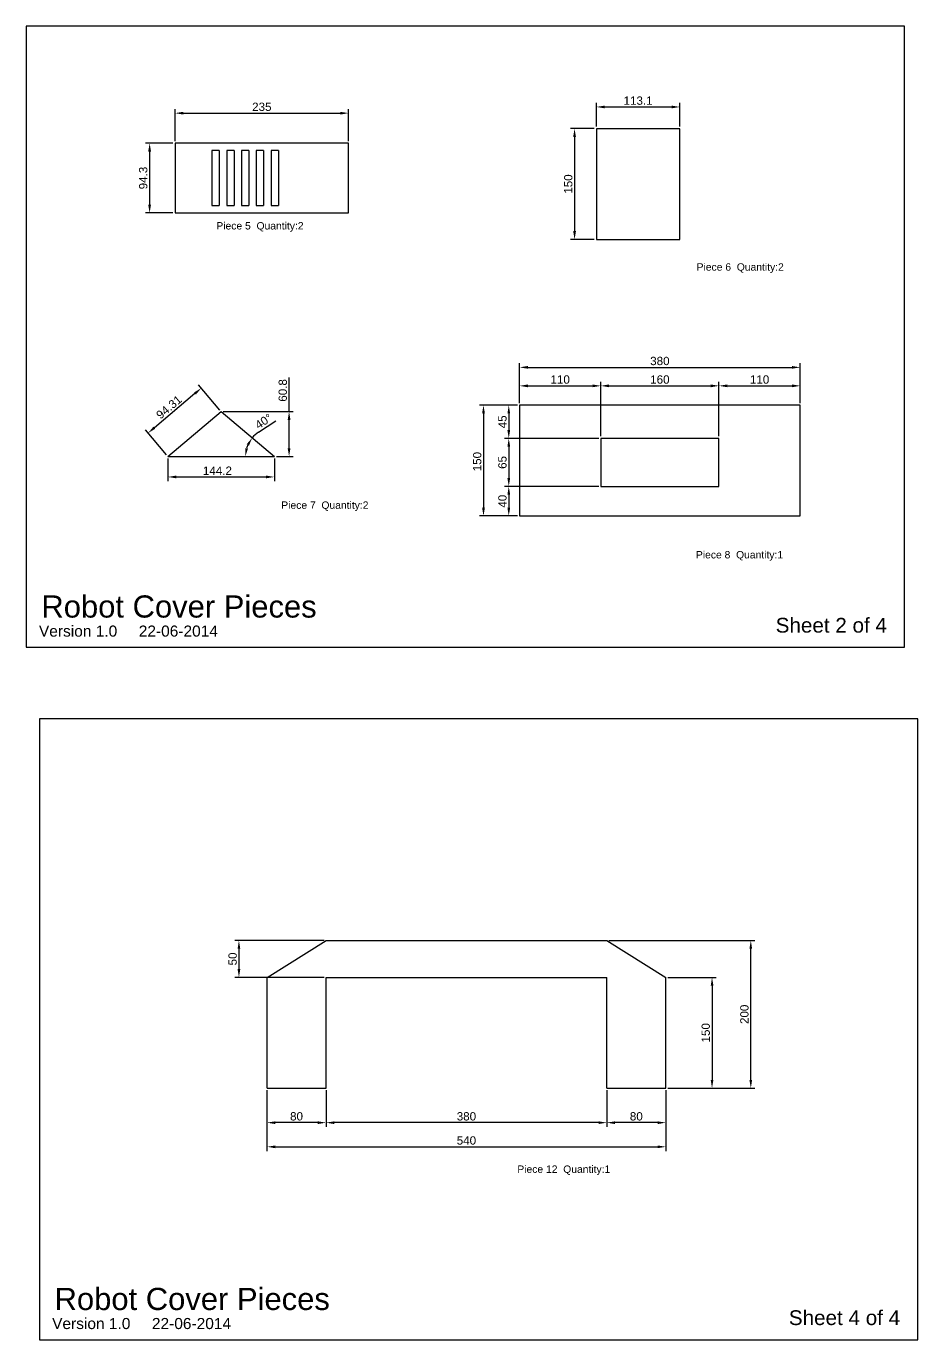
# Model space of a CAD drawing. Header units: millimetres. Extents: x -137 to 2384, y 1297 to 3088.
# Drawn here: x 1178 to 2384, y 1306 to 3085 of the extents above; entities that cross this region are included whole.
import ezdxf

# ---------------------------------------------------------------- set-up
doc = ezdxf.new("R2010")
doc.units = ezdxf.units.MM
doc.layers.add('Dim', color=5, linetype='Continuous')
doc.styles.get("Standard").update_dxf_attribs({"font": 'arial.ttf'})
doc.dimstyles.new('ISO-25', dxfattribs={"dimtxt": 2.5, "dimasz": 2.5, "dimexe": 1.25, "dimexo": 0.625, "dimtad": 1, "dimtxsty": 'Standard', "dimcen": 2.5, "dimadec": 0, "dimazin": 0, "dimtfac": 1, "dimtmove": 0, "dimatfit": 3, "dimfxl": 1, "dimarcsym": 0})

# ---------------------------------------------------------------- blocks, each defined once
blk = doc.blocks.new('*D2')
at = {"layer": 'Defpoints', "color": 0, "transparency": 16777216}
for p in [(1613.9, 2967.4), (1378.9, 2926.7), (1613.9, 2926.7)]:
    blk.add_point(p, dxfattribs=at)
at = {"layer": 'Dim', "color": 0, "lineweight": -2, "transparency": 16777216}
for p, q in [((1378.9, 2929.5), (1378.9, 2973)), ((1613.9, 2929.5), (1613.9, 2973)), ((1390.1, 2967.4), (1602.6, 2967.4))]:
    blk.add_line(p, q, dxfattribs=at)
at = {"layer": 'Dim', "color": 0, "transparency": 16777216}
for points in [[(1390.1, 2969.2), (1390.1, 2965.5), (1378.9, 2967.4)], [(1602.6, 2969.2), (1602.6, 2965.5), (1613.9, 2967.4)]]:
    blk.add_solid(points, dxfattribs=at)
at = {"layer": 'Dim', "color": 0, "transparency": 16777216, "insert": (1496.4, 2975.9), "char_height": 11.25, "attachment_point": 5}
blk.add_mtext('235', dxfattribs=at)
blk = doc.blocks.new('*D4')
at = {"layer": 'Defpoints', "color": 0, "transparency": 16777216}
for p in [(1378.9, 2926.7), (1344.5, 2832.4), (1378.9, 2832.4)]:
    blk.add_point(p, dxfattribs=at)
at = {"layer": 'Dim', "color": 0, "lineweight": -2, "transparency": 16777216}
for p, q in [((1376.1, 2926.7), (1338.9, 2926.7)), ((1344.5, 2915.4), (1344.5, 2843.6)), ((1376.1, 2832.4), (1338.9, 2832.4))]:
    blk.add_line(p, q, dxfattribs=at)
at = {"layer": 'Dim', "color": 0, "transparency": 16777216}
for points in [[(1342.6, 2915.4), (1346.4, 2915.4), (1344.5, 2926.7)], [(1342.6, 2843.6), (1346.4, 2843.6), (1344.5, 2832.4)]]:
    blk.add_solid(points, dxfattribs=at)
at = {"layer": 'Dim', "color": 0, "transparency": 16777216, "insert": (1335.9, 2879.5), "char_height": 11.25, "attachment_point": 5, "rotation": 90}
blk.add_mtext('94.3', dxfattribs=at)
blk = doc.blocks.new('*D9')
at = {"layer": 'Defpoints', "color": 0, "transparency": 16777216}
for p in [(2062.4, 2975.8), (1949.3, 2946.4), (2062.4, 2946.4)]:
    blk.add_point(p, dxfattribs=at)
at = {"layer": 'Dim', "color": 0, "lineweight": -2, "transparency": 16777216}
for p, q in [((1949.3, 2949.2), (1949.3, 2981.4)), ((1960.5, 2975.8), (2051.1, 2975.8)), ((2062.4, 2949.2), (2062.4, 2981.4))]:
    blk.add_line(p, q, dxfattribs=at)
at = {"layer": 'Dim', "color": 0, "transparency": 16777216}
for points in [[(1960.5, 2977.6), (1960.5, 2973.9), (1949.3, 2975.8)], [(2051.1, 2977.6), (2051.1, 2973.9), (2062.4, 2975.8)]]:
    blk.add_solid(points, dxfattribs=at)
at = {"layer": 'Dim', "color": 0, "transparency": 16777216, "insert": (2005.8, 2984.3), "char_height": 11.25, "attachment_point": 5}
blk.add_mtext('113.1', dxfattribs=at)
blk = doc.blocks.new('*D10')
at = {"layer": 'Defpoints', "color": 0, "transparency": 16777216}
for p in [(1949.3, 2946.4), (1919.8, 2796.4), (1949.3, 2796.4)]:
    blk.add_point(p, dxfattribs=at)
at = {"layer": 'Dim', "color": 0, "lineweight": -2, "transparency": 16777216}
for p, q in [((1946.5, 2946.4), (1914.2, 2946.4)), ((1919.8, 2935.1), (1919.8, 2807.6)), ((1946.5, 2796.4), (1914.2, 2796.4))]:
    blk.add_line(p, q, dxfattribs=at)
at = {"layer": 'Dim', "color": 0, "transparency": 16777216}
for points in [[(1917.9, 2935.1), (1921.7, 2935.1), (1919.8, 2946.4)], [(1917.9, 2807.6), (1921.7, 2807.6), (1919.8, 2796.4)]]:
    blk.add_solid(points, dxfattribs=at)
at = {"layer": 'Dim', "color": 0, "transparency": 16777216, "insert": (1911.3, 2871.4), "char_height": 11.25, "attachment_point": 5, "rotation": 90}
blk.add_mtext('150', dxfattribs=at)
blk = doc.blocks.new('*D15')
at = {"layer": 'Defpoints', "color": 0, "transparency": 16777216}
for p in [(1369.2, 2502.4), (1513.4, 2502.4), (1513.4, 2474.7)]:
    blk.add_point(p, dxfattribs=at)
at = {"layer": 'Dim', "color": 0, "lineweight": -2, "transparency": 16777216}
for p, q in [((1369.2, 2499.6), (1369.2, 2469.1)), ((1513.4, 2499.6), (1513.4, 2469.1)), ((1380.5, 2474.7), (1502.2, 2474.7))]:
    blk.add_line(p, q, dxfattribs=at)
at = {"layer": 'Dim', "color": 0, "transparency": 16777216}
for points in [[(1380.5, 2476.6), (1380.5, 2472.9), (1369.2, 2474.7)], [(1502.2, 2476.6), (1502.2, 2472.9), (1513.4, 2474.7)]]:
    blk.add_solid(points, dxfattribs=at)
at = {"layer": 'Dim', "color": 0, "transparency": 16777216, "insert": (1436.3, 2483.2), "char_height": 11.25, "attachment_point": 5}
blk.add_mtext('144.2', dxfattribs=at)
blk = doc.blocks.new('*D16')
at = {"layer": 'Defpoints', "color": 0, "transparency": 16777216}
for p in [(1441.3, 2563.2), (1513.4, 2502.4), (1533.3, 2502.4)]:
    blk.add_point(p, dxfattribs=at)
at = {"layer": 'Dim', "color": 0, "lineweight": -2, "transparency": 16777216}
for p, q in [((1533.3, 2563.2), (1533.3, 2609.3)), ((1444.1, 2563.2), (1538.9, 2563.2)), ((1533.3, 2513.6), (1533.3, 2551.9)), ((1516.2, 2502.4), (1538.9, 2502.4))]:
    blk.add_line(p, q, dxfattribs=at)
at = {"layer": 'Dim', "color": 0, "transparency": 16777216}
for points in [[(1531.4, 2551.9), (1535.2, 2551.9), (1533.3, 2563.2)], [(1531.4, 2513.6), (1535.2, 2513.6), (1533.3, 2502.4)]]:
    blk.add_solid(points, dxfattribs=at)
at = {"layer": 'Dim', "color": 0, "transparency": 16777216, "insert": (1524.8, 2591.9), "char_height": 11.25, "attachment_point": 5, "rotation": 90}
blk.add_mtext('60.8', dxfattribs=at)
blk = doc.blocks.new('*D17')
at = {"layer": 'Defpoints', "color": 0, "transparency": 16777216}
for p in [(1441.3, 2563.2), (1342.4, 2534.2), (1369.2, 2502.4)]:
    blk.add_point(p, dxfattribs=at)
at = {"layer": 'Dim', "color": 0, "lineweight": -2, "transparency": 16777216}
for p, q in [((1439.5, 2565.3), (1410.9, 2599.3)), ((1405.9, 2587.7), (1351, 2541.4)), ((1367.4, 2504.5), (1338.8, 2538.5))]:
    blk.add_line(p, q, dxfattribs=at)
at = {"layer": 'Dim', "color": 0, "transparency": 16777216}
for points in [[(1404.7, 2589.2), (1407.1, 2586.3), (1414.5, 2595)], [(1349.8, 2542.9), (1352.2, 2540), (1342.4, 2534.2)]]:
    blk.add_solid(points, dxfattribs=at)
at = {"layer": 'Dim', "color": 0, "transparency": 16777216, "insert": (1370.7, 2569.2), "char_height": 11.25, "attachment_point": 5, "rotation": 40.14}
blk.add_mtext('94.31', dxfattribs=at)
blk = doc.blocks.new('*D18')
at = {"layer": 'Defpoints', "color": 0, "transparency": 16777216}
for p in [(1441.3, 2563.2), (1475.2, 2511.5), (1369.2, 2502.4), (1513.4, 2502.4), (1513.4, 2502.4)]:
    blk.add_point(p, dxfattribs=at)
at = {"layer": 'Dim', "color": 0, "lineweight": -2, "transparency": 16777216}
blk.add_line((1491.8, 2535.2), (1515.3, 2550.7), dxfattribs=at)
for start, end in [(123.3947, 139.86), (156.3252, 163.5348)]:
    blk.add_arc((1513.4, 2502.4), 39.3, start, end, dxfattribs=at)
at = {"layer": 'Dim', "color": 0, "transparency": 16777216}
for points in [[(1475.9, 2519.1), (1479, 2517.1), (1483.4, 2527.7)], [(1477.6, 2513.2), (1473.9, 2513.8), (1474.1, 2502.4)]]:
    blk.add_solid(points, dxfattribs=at)
at = {"layer": 'Dim', "color": 0, "transparency": 16777216, "insert": (1498.8, 2550.1), "char_height": 11.25, "attachment_point": 5, "rotation": 33.3947}
blk.add_mtext('40°', dxfattribs=at)
blk = doc.blocks.new('*D26')
at = {"layer": 'Defpoints', "color": 0, "transparency": 16777216}
for p in [(2043.4, 1797), (2043.4, 1647), (2105.9, 1647)]:
    blk.add_point(p, dxfattribs=at)
at = {"layer": 'Dim', "color": 0, "lineweight": -2, "transparency": 16777216}
for p, q in [((2046.2, 1797), (2111.6, 1797)), ((2105.9, 1785.7), (2105.9, 1658.2)), ((2046.2, 1647), (2111.6, 1647))]:
    blk.add_line(p, q, dxfattribs=at)
at = {"layer": 'Dim', "color": 0, "transparency": 16777216}
for points in [[(2104.1, 1785.7), (2107.8, 1785.7), (2105.9, 1797)], [(2104.1, 1658.2), (2107.8, 1658.2), (2105.9, 1647)]]:
    blk.add_solid(points, dxfattribs=at)
at = {"layer": 'Dim', "color": 0, "transparency": 16777216, "insert": (2097.4, 1722), "char_height": 11.25, "attachment_point": 5, "rotation": 90}
blk.add_mtext('150', dxfattribs=at)
blk = doc.blocks.new('*D27')
at = {"layer": 'Defpoints', "color": 0, "transparency": 16777216}
for p in [(1963.4, 1647), (2043.4, 1647), (1963.4, 1600.3)]:
    blk.add_point(p, dxfattribs=at)
at = {"layer": 'Dim', "color": 0, "lineweight": -2, "transparency": 16777216}
for p, q in [((1963.4, 1644.2), (1963.4, 1594.6)), ((2043.4, 1644.2), (2043.4, 1594.6)), ((2032.2, 1600.3), (1974.7, 1600.3))]:
    blk.add_line(p, q, dxfattribs=at)
at = {"layer": 'Dim', "color": 0, "transparency": 16777216}
for points in [[(1974.7, 1602.1), (1974.7, 1598.4), (1963.4, 1600.3)], [(2032.2, 1602.1), (2032.2, 1598.4), (2043.4, 1600.3)]]:
    blk.add_solid(points, dxfattribs=at)
at = {"layer": 'Dim', "color": 0, "transparency": 16777216, "insert": (2003.4, 1608.8), "char_height": 11.25, "attachment_point": 5}
blk.add_mtext('80', dxfattribs=at)
blk = doc.blocks.new('*D28')
at = {"layer": 'Defpoints', "color": 0, "transparency": 16777216}
for p in [(1583.4, 1647), (1963.4, 1647), (1583.4, 1600.3)]:
    blk.add_point(p, dxfattribs=at)
at = {"layer": 'Dim', "color": 0, "lineweight": -2, "transparency": 16777216}
for p, q in [((1583.4, 1644.2), (1583.4, 1594.6)), ((1963.4, 1644.2), (1963.4, 1594.6)), ((1952.2, 1600.3), (1594.7, 1600.3))]:
    blk.add_line(p, q, dxfattribs=at)
at = {"layer": 'Dim', "color": 0, "transparency": 16777216}
for points in [[(1594.7, 1602.1), (1594.7, 1598.4), (1583.4, 1600.3)], [(1952.2, 1602.1), (1952.2, 1598.4), (1963.4, 1600.3)]]:
    blk.add_solid(points, dxfattribs=at)
at = {"layer": 'Dim', "color": 0, "transparency": 16777216, "insert": (1773.4, 1608.8), "char_height": 11.25, "attachment_point": 5}
blk.add_mtext('380', dxfattribs=at)
blk = doc.blocks.new('*D29')
at = {"layer": 'Defpoints', "color": 0, "transparency": 16777216}
for p in [(1503.4, 1647), (1583.4, 1647), (1503.4, 1600.3)]:
    blk.add_point(p, dxfattribs=at)
at = {"layer": 'Dim', "color": 0, "lineweight": -2, "transparency": 16777216}
for p, q in [((1503.4, 1644.2), (1503.4, 1594.6)), ((1583.4, 1644.2), (1583.4, 1594.6)), ((1572.2, 1600.3), (1514.7, 1600.3))]:
    blk.add_line(p, q, dxfattribs=at)
at = {"layer": 'Dim', "color": 0, "transparency": 16777216}
for points in [[(1514.7, 1602.1), (1514.7, 1598.4), (1503.4, 1600.3)], [(1572.2, 1602.1), (1572.2, 1598.4), (1583.4, 1600.3)]]:
    blk.add_solid(points, dxfattribs=at)
at = {"layer": 'Dim', "color": 0, "transparency": 16777216, "insert": (1543.4, 1608.8), "char_height": 11.25, "attachment_point": 5}
blk.add_mtext('80', dxfattribs=at)
blk = doc.blocks.new('*D34')
at = {"layer": 'Defpoints', "color": 0, "transparency": 16777216}
for p in [(2225.3, 2623.1), (1845.3, 2571.9), (2225.3, 2571.9)]:
    blk.add_point(p, dxfattribs=at)
at = {"layer": 'Dim', "color": 0, "lineweight": -2, "transparency": 16777216}
for p, q in [((1845.3, 2574.8), (1845.3, 2628.8)), ((1856.6, 2623.1), (2214.1, 2623.1)), ((2225.3, 2574.8), (2225.3, 2628.8))]:
    blk.add_line(p, q, dxfattribs=at)
at = {"layer": 'Dim', "color": 0, "transparency": 16777216}
for points in [[(1856.6, 2625), (1856.6, 2621.3), (1845.3, 2623.1)], [(2214.1, 2625), (2214.1, 2621.3), (2225.3, 2623.1)]]:
    blk.add_solid(points, dxfattribs=at)
at = {"layer": 'Dim', "color": 0, "transparency": 16777216, "insert": (2035.3, 2631.7), "char_height": 11.25, "attachment_point": 5}
blk.add_mtext('380', dxfattribs=at)
blk = doc.blocks.new('*D35')
at = {"layer": 'Defpoints', "color": 0, "transparency": 16777216}
for p in [(1845.3, 2571.9), (1796.5, 2421.9), (1845.3, 2421.9)]:
    blk.add_point(p, dxfattribs=at)
at = {"layer": 'Dim', "color": 0, "lineweight": -2, "transparency": 16777216}
for p, q in [((1842.5, 2571.9), (1790.9, 2571.9)), ((1796.5, 2560.7), (1796.5, 2433.2)), ((1842.5, 2421.9), (1790.9, 2421.9))]:
    blk.add_line(p, q, dxfattribs=at)
at = {"layer": 'Dim', "color": 0, "transparency": 16777216}
for points in [[(1794.6, 2560.7), (1798.4, 2560.7), (1796.5, 2571.9)], [(1794.6, 2433.2), (1798.4, 2433.2), (1796.5, 2421.9)]]:
    blk.add_solid(points, dxfattribs=at)
at = {"layer": 'Dim', "color": 0, "transparency": 16777216, "insert": (1788, 2495.5), "char_height": 11.25, "attachment_point": 5, "rotation": 90}
blk.add_mtext('150', dxfattribs=at)
blk = doc.blocks.new('*D47')
at = {"layer": 'Defpoints', "color": 0, "transparency": 16777216}
for p in [(1963.4, 1847), (2158.4, 1847), (2043.4, 1647)]:
    blk.add_point(p, dxfattribs=at)
at = {"layer": 'Dim', "color": 0, "lineweight": -2, "transparency": 16777216}
for p, q in [((1966.2, 1847), (2164, 1847)), ((2158.4, 1658.2), (2158.4, 1835.7)), ((2046.2, 1647), (2164, 1647))]:
    blk.add_line(p, q, dxfattribs=at)
at = {"layer": 'Dim', "color": 0, "transparency": 16777216}
for points in [[(2156.5, 1835.7), (2160.2, 1835.7), (2158.4, 1847)], [(2156.5, 1658.2), (2160.2, 1658.2), (2158.4, 1647)]]:
    blk.add_solid(points, dxfattribs=at)
at = {"layer": 'Dim', "color": 0, "transparency": 16777216, "insert": (2149.8, 1747), "char_height": 11.25, "attachment_point": 5, "rotation": 90}
blk.add_mtext('200', dxfattribs=at)
blk = doc.blocks.new('*D49')
at = {"layer": 'Defpoints', "color": 0, "transparency": 16777216}
for p in [(1583.4, 1847), (1465.4, 1797), (1583.4, 1797)]:
    blk.add_point(p, dxfattribs=at)
at = {"layer": 'Dim', "color": 0, "lineweight": -2, "transparency": 16777216}
for p, q in [((1580.6, 1847), (1459.8, 1847)), ((1465.4, 1835.7), (1465.4, 1808.2)), ((1580.6, 1797), (1459.8, 1797))]:
    blk.add_line(p, q, dxfattribs=at)
at = {"layer": 'Dim', "color": 0, "transparency": 16777216}
for points in [[(1463.6, 1835.7), (1467.3, 1835.7), (1465.4, 1847)], [(1463.6, 1808.2), (1467.3, 1808.2), (1465.4, 1797)]]:
    blk.add_solid(points, dxfattribs=at)
at = {"layer": 'Dim', "color": 0, "transparency": 16777216, "insert": (1456.9, 1822), "char_height": 11.25, "attachment_point": 5, "rotation": 90}
blk.add_mtext('50', dxfattribs=at)
blk = doc.blocks.new('*D50')
at = {"layer": 'Defpoints', "color": 0, "transparency": 16777216}
for p in [(1503.4, 1647), (2043.4, 1647), (2043.4, 1567.6)]:
    blk.add_point(p, dxfattribs=at)
at = {"layer": 'Dim', "color": 0, "lineweight": -2, "transparency": 16777216}
for p, q in [((1503.4, 1644.2), (1503.4, 1561.9)), ((2043.4, 1644.2), (2043.4, 1561.9)), ((1514.7, 1567.6), (2032.2, 1567.6))]:
    blk.add_line(p, q, dxfattribs=at)
at = {"layer": 'Dim', "color": 0, "transparency": 16777216}
for points in [[(1514.7, 1569.4), (1514.7, 1565.7), (1503.4, 1567.6)], [(2032.2, 1569.4), (2032.2, 1565.7), (2043.4, 1567.6)]]:
    blk.add_solid(points, dxfattribs=at)
at = {"layer": 'Dim', "color": 0, "transparency": 16777216, "insert": (1773.4, 1576.1), "char_height": 11.25, "attachment_point": 5}
blk.add_mtext('540', dxfattribs=at)
blk = doc.blocks.new('*D61')
at = {"layer": 'Defpoints', "color": 0, "transparency": 16777216}
for p in [(1955.3, 2598.1), (1845.3, 2571.9), (1955.3, 2526.9)]:
    blk.add_point(p, dxfattribs=at)
at = {"layer": 'Dim', "color": 0, "lineweight": -2, "transparency": 16777216}
for p, q in [((1845.3, 2574.8), (1845.3, 2603.7)), ((1856.6, 2598.1), (1944.1, 2598.1)), ((1955.3, 2529.8), (1955.3, 2603.7))]:
    blk.add_line(p, q, dxfattribs=at)
at = {"layer": 'Dim', "color": 0, "transparency": 16777216}
for points in [[(1856.6, 2600), (1856.6, 2596.2), (1845.3, 2598.1)], [(1944.1, 2600), (1944.1, 2596.2), (1955.3, 2598.1)]]:
    blk.add_solid(points, dxfattribs=at)
at = {"layer": 'Dim', "color": 0, "transparency": 16777216, "insert": (1900.3, 2606.6), "char_height": 11.25, "attachment_point": 5}
blk.add_mtext('110', dxfattribs=at)
blk = doc.blocks.new('*D62')
at = {"layer": 'Defpoints', "color": 0, "transparency": 16777216}
for p in [(2115.3, 2598.1), (1955.3, 2526.9), (2115.3, 2526.9)]:
    blk.add_point(p, dxfattribs=at)
at = {"layer": 'Dim', "color": 0, "lineweight": -2, "transparency": 16777216}
for p, q in [((1955.3, 2529.8), (1955.3, 2603.7)), ((1966.6, 2598.1), (2104.1, 2598.1)), ((2115.3, 2529.8), (2115.3, 2603.7))]:
    blk.add_line(p, q, dxfattribs=at)
at = {"layer": 'Dim', "color": 0, "transparency": 16777216}
for points in [[(1966.6, 2600), (1966.6, 2596.2), (1955.3, 2598.1)], [(2104.1, 2600), (2104.1, 2596.2), (2115.3, 2598.1)]]:
    blk.add_solid(points, dxfattribs=at)
at = {"layer": 'Dim', "color": 0, "transparency": 16777216, "insert": (2035.3, 2606.6), "char_height": 11.25, "attachment_point": 5}
blk.add_mtext('160', dxfattribs=at)
blk = doc.blocks.new('*D63')
at = {"layer": 'Defpoints', "color": 0, "transparency": 16777216}
for p in [(2225.3, 2598.1), (2225.3, 2571.9), (2115.3, 2526.9)]:
    blk.add_point(p, dxfattribs=at)
at = {"layer": 'Dim', "color": 0, "lineweight": -2, "transparency": 16777216}
for p, q in [((2115.3, 2529.8), (2115.3, 2603.7)), ((2126.6, 2598.1), (2214.1, 2598.1)), ((2225.3, 2574.8), (2225.3, 2603.7))]:
    blk.add_line(p, q, dxfattribs=at)
at = {"layer": 'Dim', "color": 0, "transparency": 16777216}
for points in [[(2126.6, 2600), (2126.6, 2596.2), (2115.3, 2598.1)], [(2214.1, 2600), (2214.1, 2596.2), (2225.3, 2598.1)]]:
    blk.add_solid(points, dxfattribs=at)
at = {"layer": 'Dim', "color": 0, "transparency": 16777216, "insert": (2170.3, 2606.6), "char_height": 11.25, "attachment_point": 5}
blk.add_mtext('110', dxfattribs=at)
blk = doc.blocks.new('*D64')
at = {"layer": 'Defpoints', "color": 0, "transparency": 16777216}
for p in [(1845.3, 2571.9), (1830.7, 2526.9), (1955.3, 2526.9)]:
    blk.add_point(p, dxfattribs=at)
at = {"layer": 'Dim', "color": 0, "lineweight": -2, "transparency": 16777216}
for p, q in [((1842.5, 2571.9), (1825.1, 2571.9)), ((1830.7, 2560.7), (1830.7, 2538.2)), ((1952.5, 2526.9), (1825.1, 2526.9))]:
    blk.add_line(p, q, dxfattribs=at)
at = {"layer": 'Dim', "color": 0, "transparency": 16777216}
for points in [[(1828.9, 2560.7), (1832.6, 2560.7), (1830.7, 2571.9)], [(1828.9, 2538.2), (1832.6, 2538.2), (1830.7, 2526.9)]]:
    blk.add_solid(points, dxfattribs=at)
at = {"layer": 'Dim', "color": 0, "transparency": 16777216, "insert": (1822.2, 2549.4), "char_height": 11.25, "attachment_point": 5, "rotation": 90}
blk.add_mtext('45', dxfattribs=at)
blk = doc.blocks.new('*D65')
at = {"layer": 'Defpoints', "color": 0, "transparency": 16777216}
for p in [(1955.3, 2526.9), (1830.7, 2461.9), (1955.3, 2461.9)]:
    blk.add_point(p, dxfattribs=at)
at = {"layer": 'Dim', "color": 0, "lineweight": -2, "transparency": 16777216}
for p, q in [((1952.5, 2526.9), (1825.1, 2526.9)), ((1830.7, 2515.7), (1830.7, 2473.2)), ((1952.5, 2461.9), (1825.1, 2461.9))]:
    blk.add_line(p, q, dxfattribs=at)
at = {"layer": 'Dim', "color": 0, "transparency": 16777216}
for points in [[(1828.9, 2515.7), (1832.6, 2515.7), (1830.7, 2526.9)], [(1828.9, 2473.2), (1832.6, 2473.2), (1830.7, 2461.9)]]:
    blk.add_solid(points, dxfattribs=at)
at = {"layer": 'Dim', "color": 0, "transparency": 16777216, "insert": (1822.2, 2494.4), "char_height": 11.25, "attachment_point": 5, "rotation": 90}
blk.add_mtext('65', dxfattribs=at)
blk = doc.blocks.new('*D66')
at = {"layer": 'Defpoints', "color": 0, "transparency": 16777216}
for p in [(1955.3, 2461.9), (1830.7, 2421.9), (1845.3, 2421.9)]:
    blk.add_point(p, dxfattribs=at)
at = {"layer": 'Dim', "color": 0, "lineweight": -2, "transparency": 16777216}
for p, q in [((1952.5, 2461.9), (1825.1, 2461.9)), ((1830.7, 2450.7), (1830.7, 2433.2)), ((1842.5, 2421.9), (1825.1, 2421.9))]:
    blk.add_line(p, q, dxfattribs=at)
at = {"layer": 'Dim', "color": 0, "transparency": 16777216}
for points in [[(1828.9, 2450.7), (1832.6, 2450.7), (1830.7, 2461.9)], [(1828.9, 2433.2), (1832.6, 2433.2), (1830.7, 2421.9)]]:
    blk.add_solid(points, dxfattribs=at)
at = {"layer": 'Dim', "color": 0, "transparency": 16777216, "insert": (1822.2, 2441.9), "char_height": 11.25, "attachment_point": 5, "rotation": 90}
blk.add_mtext('40', dxfattribs=at)

msp = doc.modelspace()

# ---------------------------------------------------------------- linework, layer by layer
for p, q in [((1613.87, 2926.677), (1378.87, 2926.677)), ((1378.87, 2926.677), (1378.87, 2832.377)), ((1613.87, 2832.377), (1613.87, 2926.677)), ((1438.87, 2916.677), (1428.87, 2916.677)), ((1428.87, 2916.677), (1428.87, 2842.377)), ((1438.87, 2916.677), (1438.87, 2842.377)), ((1458.87, 2916.677), (1448.87, 2916.677)), ((1448.87, 2916.677), (1448.87, 2842.377)), ((1458.87, 2916.677), (1458.87, 2842.377)), ((1478.87, 2916.677), (1468.87, 2916.677)), ((1468.87, 2916.677), (1468.87, 2842.377)), ((1478.87, 2916.677), (1478.87, 2842.377)), ((1498.87, 2916.677), (1488.87, 2916.677)), ((1488.87, 2916.677), (1488.87, 2842.377)), ((1498.87, 2916.677), (1498.87, 2842.377)), ((1518.87, 2916.677), (1508.87, 2916.677)), ((1508.87, 2916.677), (1508.87, 2842.377)), ((1518.87, 2916.677), (1518.87, 2842.377)), ((1378.87, 2832.377), (1613.87, 2832.377)), ((1428.87, 2842.377), (1438.87, 2842.377)), ((1448.87, 2842.377), (1458.87, 2842.377)), ((1468.87, 2842.377), (1478.87, 2842.377)), ((1488.87, 2842.377), (1498.87, 2842.377)), ((1508.87, 2842.377), (1518.87, 2842.377)), ((1369.227, 2502.363), (1441.327, 2563.163)), ((1441.327, 2563.163), (1513.427, 2502.363)), ((2225.317, 2571.944), (1845.317, 2571.944)), ((1845.317, 2571.944), (1845.317, 2421.944)), ((2225.317, 2421.944), (2225.317, 2571.944)), ((1369.227, 2502.363), (1513.427, 2502.363)), ((1845.317, 2421.944), (2225.317, 2421.944)), ((1503.417, 1796.97), (1583.417, 1846.97)), ((1583.417, 1846.97), (1963.417, 1846.97)), ((1963.417, 1846.97), (2043.417, 1796.97)), ((1503.417, 1646.97), (1503.417, 1796.97)), ((1583.417, 1646.97), (1583.417, 1796.97)), ((1583.417, 1796.97), (1963.417, 1796.97)), ((1963.417, 1646.97), (1963.417, 1796.97)), ((2043.417, 1646.97), (2043.417, 1796.97)), ((1503.417, 1646.97), (1583.417, 1646.97)), ((1963.417, 1646.97), (2043.417, 1646.97))]:
    msp.add_line(p, q)
for points in [[(1949.28, 2796.373), (2062.38, 2796.373), (2062.38, 2946.373), (1949.28, 2946.373)], [(1955.317, 2461.944), (2115.317, 2461.944), (2115.317, 2526.944), (1955.317, 2526.944)]]:
    msp.add_lwpolyline(points, close=True)
at = {"layer": 'Dim'}
for points in [[(1177.527, 2244.047), (2366.527, 2244.047), (2366.527, 3085.047), (1177.527, 3085.047)], [(1195.36, 1306.325), (2384.36, 1306.325), (2384.36, 2147.325), (1195.36, 2147.325)]]:
    msp.add_lwpolyline(points, close=True, dxfattribs=at)

# ---------------------------------------------------------------- texts
at = {"insert": (1430.195, 2819.844), "char_height": 10, "attachment_point": 1}
msp.add_mtext_dynamic_manual_height_columns('\\pi4.6837;Piece 5  Quantity:2', width=125.58848, gutter_width=12.5, heights=[8.668], dxfattribs=at)
note = msp.add_mtext_dynamic_manual_height_columns('\\pi4.6837;Piece 6  Quantity:2\\P\\pi62.794;', width=125.58848, gutter_width=12.5, heights=[8.668, 0], dxfattribs=dict(insert=(1942.281, 2764.074), char_height=10, attachment_point=1))
note = msp.add_mtext_dynamic_manual_height_columns('\\pi4.6837;Piece 7  Quantity:2\\P\\pi62.794;', width=125.58848, gutter_width=12.5, heights=[8.668, 0], dxfattribs=dict(insert=(1380.002, 2441.557), char_height=10, attachment_point=1))
note = msp.add_mtext_dynamic_manual_height_columns('Piece 8  Quantity:1\\P', width=125.58848, gutter_width=12.5, heights=[8.668, 0], dxfattribs=dict(insert=(1946.01, 2374.385), char_height=10, attachment_point=1))
note = msp.add_mtext_dynamic_manual_height_columns('\\pi1.7131;Piece 12  Quantity:1\\P\\pi62.794;', width=125.58848, gutter_width=12.5, heights=[8.668, 0], dxfattribs=dict(insert=(1702.537, 1542.312), char_height=10, attachment_point=1))
at = {"layer": 'Dim', "attachment_point": 1}
for s, width, insert, char_height in [('Robot Cover Pieces', 564.96076, (1197.99, 2314.294), 30), ('Sheet 2 of 4', 361.06512, (2192.057, 2283.919), 20), ('Version 1.0     22-06-2014', 361.06512, (1194.689, 2273.501), 15), ('Robot Cover Pieces', 564.96076, (1215.824, 1376.573), 30), ('Version 1.0     22-06-2014', 361.06512, (1212.523, 1335.779), 15), ('Sheet 4 of 4', 361.06512, (2209.89, 1346.198), 20)]:
    msp.add_mtext_dynamic_manual_height_columns(s, width=width, gutter_width=12.5, heights=[0], dxfattribs=dict(at, insert=insert, char_height=char_height))

# ---------------------------------------------------------------- dimensions: what is measured, and where the dimension line sits
at = {"layer": 'Dim'}
for base, p1, p2, override, picture, middle in [((2062.38, 2975.759), (1949.28, 2946.373), (2062.38, 2946.373), {"dimscale": 4.5, "dimdsep": 46}, '*D9', (2005.83, 2984.319)), ((1613.87, 2967.363), (1378.87, 2926.677), (1613.87, 2926.677), {"dimscale": 4.5, "dimdsep": 46}, '*D2', (1496.37, 2975.923)), ((2225.317, 2623.136), (1845.317, 2571.944), (2225.317, 2571.944), {"dimscale": 4.5, "dimdsep": 46}, '*D34', (2035.317, 2631.696)), ((1955.317, 2598.084), (1845.317, 2571.944), (1955.317, 2526.944), {"dimscale": 4.5, "dimdsep": 46}, '*D61', (1900.317, 2606.64)), ((2115.317, 2598.084), (1955.317, 2526.944), (2115.317, 2526.944), {"dimscale": 4.5, "dimdsep": 46, "dimtmove": 1}, '*D62', (2035.317, 2606.64)), ((2225.317, 2598.084), (2115.317, 2526.944), (2225.317, 2571.944), {"dimscale": 4.5, "dimdsep": 46, "dimtmove": 1}, '*D63', (2170.317, 2606.64)), ((1503.417, 1600.259), (1583.417, 1646.97), (1503.417, 1646.97), {"dimscale": 4.5, "dimdsep": 46, "dimtmove": 1}, '*D29', (1543.417, 1608.816)), ((2043.417, 1567.553), (1503.417, 1646.97), (2043.417, 1646.97), {"dimscale": 4.5, "dimdsep": 46}, '*D50', (1773.417, 1576.109)), ((1583.417, 1600.259), (1963.417, 1646.97), (1583.417, 1646.97), {"dimscale": 4.5, "dimdsep": 46, "dimtmove": 1}, '*D28', (1773.417, 1608.82)), ((1963.417, 1600.259), (2043.417, 1646.97), (1963.417, 1646.97), {"dimscale": 4.5, "dimdsep": 46}, '*D27', (2003.417, 1608.816))]:
    dim = msp.add_linear_dim(base=base, p1=p1, p2=p2, dimstyle='ISO-25', override=override, dxfattribs=at)
    dim.commit()
    dim.dimension.update_dxf_attribs({"geometry": picture, "text_midpoint": middle})
for base, p1, p2, override, picture, middle in [((1919.823, 2796.373), (1949.28, 2946.373), (1949.28, 2796.373), {"dimscale": 4.5, "dimdsep": 46}, '*D10', (1911.267, 2871.373)), ((1344.49, 2832.377), (1378.87, 2926.677), (1378.87, 2832.377), {"dimscale": 4.5, "dimdsep": 46}, '*D4', (1335.929, 2879.527)), ((1830.735, 2526.944), (1845.317, 2571.944), (1955.317, 2526.944), {"dimscale": 4.5, "dimdsep": 46}, '*D64', (1822.202, 2549.444)), ((1830.735, 2461.944), (1955.317, 2526.944), (1955.317, 2461.944), {"dimscale": 4.5, "dimdsep": 46, "dimtmove": 1}, '*D65', (1822.179, 2494.444)), ((1830.735, 2421.944), (1955.317, 2461.944), (1845.317, 2421.944), {"dimscale": 4.5, "dimdsep": 46, "dimtmove": 1}, '*D66', (1822.179, 2441.944)), ((1465.426, 1796.97), (1583.417, 1846.97), (1583.417, 1796.97), {"dimscale": 4.5, "dimdsep": 46}, '*D49', (1456.869, 1821.97)), ((2158.367, 1846.97), (2043.417, 1646.97), (1963.417, 1846.97), {"dimscale": 4.5, "dimdsep": 46}, '*D47', (2149.811, 1746.97)), ((2105.932, 1646.97), (2043.417, 1796.97), (2043.417, 1646.97), {"dimscale": 4.5, "dimdsep": 46}, '*D26', (2097.376, 1721.97))]:
    dim = msp.add_linear_dim(base=base, p1=p1, p2=p2, angle=90, dimstyle='ISO-25', override=override, dxfattribs=at)
    dim.commit()
    dim.dimension.update_dxf_attribs({"geometry": picture, "text_midpoint": middle})
for base, p1, p2, angle, picture, middle, dimtype in [((1342.402, 2534.174), (1441.327, 2563.163), (1369.227, 2502.363), 220.140039, '*D17', (1376.18, 2562.658), 161), ((1533.323, 2502.363), (1441.327, 2563.163), (1513.427, 2502.363), 90, '*D16', (1533.323, 2591.879), 160), ((1796.516, 2421.944), (1845.317, 2571.944), (1845.317, 2421.944), 90, '*D35', (1796.516, 2495.518), 160)]:
    dim = msp.add_linear_dim(base=base, p1=p1, p2=p2, angle=angle, dimstyle='ISO-25', override={"dimscale": 4.5, "dimdsep": 46}, dxfattribs=at)
    dim.commit()
    dim.dimension.update_dxf_attribs({"geometry": picture, "text_midpoint": middle, "dimtype": dimtype})
dim = msp.add_angular_dim_2l(base=(1475.21, 2511.454), line1=((1369.227, 2502.363), (1513.427, 2502.363)), line2=((1441.327, 2563.163), (1513.427, 2502.363)), dimstyle='ISO-25', override={"dimscale": 4.5, "dimdsep": 46}, dxfattribs=at)
dim.commit()
dim.dimension.update_dxf_attribs({"geometry": '*D18', "text_midpoint": (1498.846, 2550.05)})
dim = msp.add_linear_dim(base=(1513.427, 2474.737), p1=(1369.227, 2502.363), p2=(1513.427, 2502.363), dimstyle='ISO-25', override={"dimscale": 4.5, "dimdsep": 46}, dxfattribs=at)
dim.commit()
dim.dimension.update_dxf_attribs({"geometry": '*D15', "text_midpoint": (1436.343, 2474.737), "dimtype": 160})

doc.saveas('drawing.dxf')
